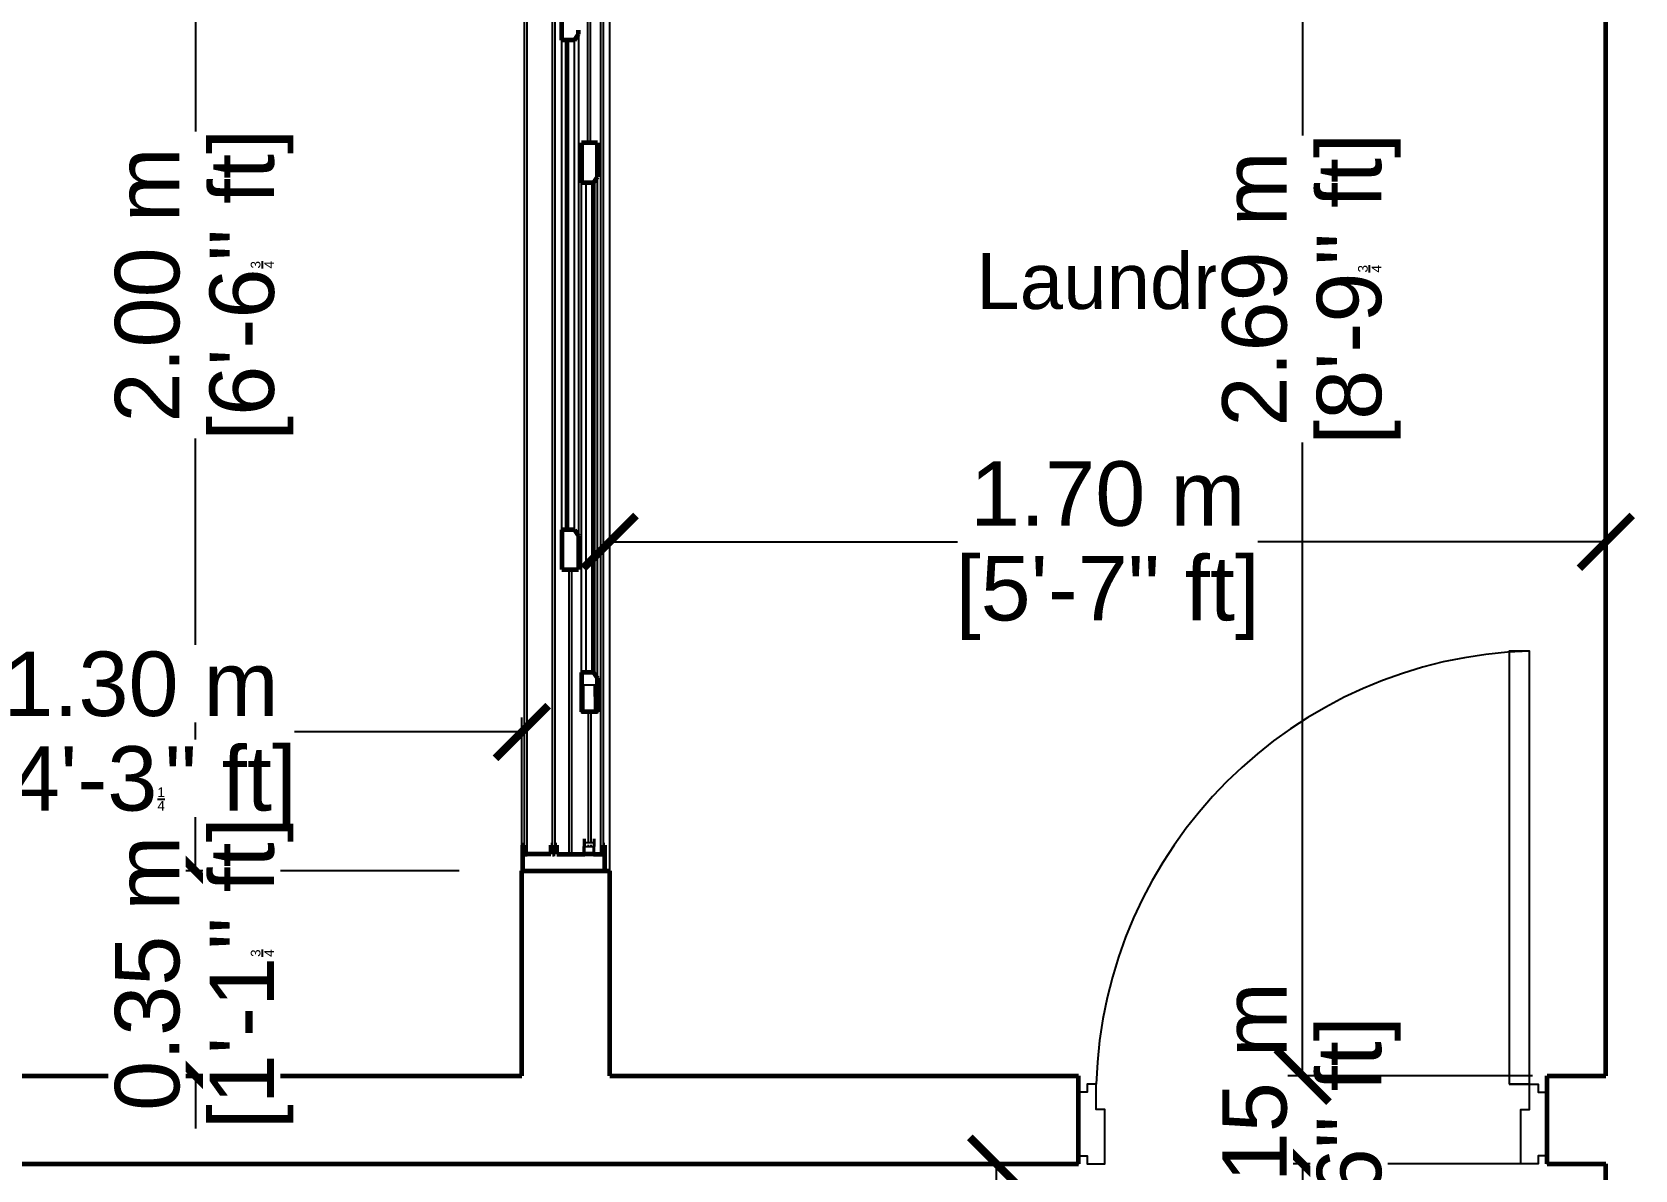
# Model space of a CAD drawing. Header units: metres. Extents: x 54.3 to 102.1, y 17 to 45.8.
# Drawn here: x 74.615 to 77.351, y 39.344 to 41.286 of the extents above; entities that cross this region are included whole.
import ezdxf

# ---------------------------------------------------------------- set-up
doc = ezdxf.new("R2010")
doc.units = ezdxf.units.M
doc.layers.get('Defpoints').update_dxf_attribs({"lineweight": 0})
doc.layers.add('A-WALL', color=6, linetype='Continuous', lineweight=60)
doc.layers.add('Edges', color=7, linetype='Continuous')
doc.styles.get("Standard").update_dxf_attribs({"font": 'arial.ttf'})
doc.styles.add('TEXTS', font='swissl.ttf')
doc.dimstyles.new('Copy of DIMTEXT', dxfattribs={"dimscale": 0.3, "dimtxt": 0.22, "dimasz": 0.18, "dimexe": 0.05, "dimexo": 0.05, "dimgap": 0.05, "dimtad": 0, "dimzin": 1, "dimdsep": 46, "dimtxsty": 'TEXTS', "dimblk": 'ARCHTICK', "dimcen": 0.1, "dimclrd": 256, "dimclre": 6, "dimclrt": 7, "dimadec": 0, "dimazin": 0, "dimtfac": 0.15, "dimtix": 1, "dimtofl": 0, "dimtmove": 1, "dimatfit": 3, "dimldrblk": 'OPEN', "dimfxl": 0, "dimtolj": 1, "dimtzin": 0, "dimarcsym": 0})

# ---------------------------------------------------------------- blocks, each defined once
blk = doc.blocks.new('*U172')
blk.add_lwpolyline([(33.6, 1013.3, -0.396717), (855.3, 192)], format="xyb")
for points in [[(72, 192), (33.6, 192), (33.6, 1013.3), (72, 1013.3)], [(33.6, 192), (16.8, 192), (16.8, 192), (16.8, 192), (16.8, 192), (16.8, 177), (0, 177), (0, 190.9), (0, 40.9), (0, 55.9), (16.8, 55.9), (16.8, 40.9), (33.6, 40.9), (33.6, 40.9), (50, 40.9), (50, 144), (33.6, 144)], [(888.9, 177), (888.9, 192), (888.9, 192), (888.9, 40.9), (888.9, 55.9), (872.1, 55.9), (872.1, 40.9), (855.3, 40.9), (855.3, 40.9), (838.9, 40.9), (838.9, 144), (855.3, 144), (855.3, 192), (872.1, 192), (872.1, 177)]]:
    blk.add_lwpolyline(points, close=True)
blk.add_lwpolyline([(33.6, 192), (72, 192)])
blk = doc.blocks.new('_ArchTick')
at = {"color": 0, "linetype": 'ByBlock', "const_width": 0.15}
blk.add_lwpolyline([(-0.5, -0.5), (0.5, 0.5)], dxfattribs=at)
blk = doc.blocks.new('*D206')
at = {"layer": 'Defpoints', "color": 0, "transparency": 16777216}
for p in [(76.7837, 39.3548), (77.2011, 39.3548), (77.3011, 34.7548)]:
    blk.add_point(p, dxfattribs=at)
at = {"layer": 'Edges', "color": 6, "lineweight": -2, "transparency": 16777216}
for p, q in [((77.1761, 39.3548), (76.7587, 39.3548)), ((77.2337, 34.7548), (76.7587, 34.7548))]:
    blk.add_line(p, q, dxfattribs=at)
at = {"layer": 'Edges', "lineweight": -2, "transparency": 16777216}
for p, q in [((76.7837, 39.3548), (76.7837, 37.3517)), ((76.7837, 34.7548), (76.7837, 36.7579))]:
    blk.add_line(p, q, dxfattribs=at)
at = {"layer": 'Edges', "lineweight": -2, "transparency": 16777216, "xscale": 0.09, "yscale": 0.09, "zscale": 0.09}
for p, rotation in [((76.7837, 39.3548), 90), ((76.7837, 34.7548), 270)]:
    blk.add_blockref('_ArchTick', p, dxfattribs=dict(at, rotation=rotation))
at = {"layer": 'Edges', "color": 7, "transparency": 16777216, "insert": (76.7022, 37.0548), "char_height": 0.11, "attachment_point": 5, "rotation": 90, "style": 'TEXTS', "bg_fill": 3, "box_fill_scale": 1.1, "bg_fill_color": 256, "bg_fill_true_color": 13158600, "bg_fill_transparency": 0}
blk.add_mtext('\\A1;4.60 m', dxfattribs=at)
at = {"layer": 'Edges', "color": 7, "transparency": 16777216, "insert": (76.8795, 37.0548), "char_height": 0.11, "attachment_point": 5, "rotation": 90, "style": 'TEXTS', "bg_fill": 3, "box_fill_scale": 1.1, "bg_fill_color": 256, "bg_fill_true_color": 13158600, "bg_fill_transparency": 0}
blk.add_mtext('\\A1;[15\'-1" ft]', dxfattribs=at)
blk = doc.blocks.new('_Open')
at = {"color": 0, "linetype": 'ByBlock', "lineweight": -2}
for p, q in [((-1, 0.167), (0, 0)), ((-1, -0.167), (0, 0)), ((0, 0), (-1, 0))]:
    blk.add_line(p, q, dxfattribs=at)
blk = doc.blocks.new('*D207')
at = {"layer": 'Defpoints', "color": 0, "transparency": 16777216}
for p in [(77.2011, 39.5048), (77.2011, 39.3548)]:
    blk.add_point(p, dxfattribs=at)
at = {"layer": 'Edges', "lineweight": -2, "transparency": 16777216}
for p, q in [((76.7837, 39.5048), (76.7837, 39.5948)), ((76.7837, 39.3548), (76.7837, 39.2648))]:
    blk.add_line(p, q, dxfattribs=at)
at = {"layer": 'Edges', "color": 6, "lineweight": -2, "transparency": 16777216}
for p, q in [((77.1761, 39.5048), (76.7587, 39.5048)), ((77.1761, 39.3548), (76.7587, 39.3548))]:
    blk.add_line(p, q, dxfattribs=at)
at = {"layer": 'Edges', "lineweight": -2, "transparency": 16777216, "xscale": 0.09, "yscale": 0.09, "zscale": 0.09}
for p, rotation in [((76.7837, 39.5048), 270), ((76.7837, 39.3548), 90)]:
    blk.add_blockref('_ArchTick', p, dxfattribs=dict(at, rotation=rotation))
at = {"layer": 'Edges', "color": 7, "transparency": 16777216, "char_height": 0.11, "attachment_point": 5, "rotation": 90, "style": 'TEXTS', "bg_fill": 3, "box_fill_scale": 1.1, "bg_fill_color": 256, "bg_fill_true_color": 13158600, "bg_fill_transparency": 0}
for s, insert in [('\\A1;0.15 m', (76.7022, 39.4298)), ('\\A1;[6" ft]', (76.8795, 39.4298))]:
    blk.add_mtext(s, dxfattribs=dict(at, insert=insert))
at = {"layer": 'Defpoints', "color": 0, "transparency": 16777216}
blk.add_point((76.7837, 39.5048), dxfattribs=at)
blk = doc.blocks.new('*D208')
at = {"layer": 'Defpoints', "color": 0, "transparency": 16777216}
for p in [(76.7837, 42.1909), (77.1277, 42.1909), (77.2011, 39.5048)]:
    blk.add_point(p, dxfattribs=at)
at = {"layer": 'Edges', "color": 6, "lineweight": -2, "transparency": 16777216}
for p, q in [((77.1027, 42.1909), (76.7587, 42.1909)), ((77.1761, 39.5048), (76.7587, 39.5048))]:
    blk.add_line(p, q, dxfattribs=at)
at = {"layer": 'Edges', "lineweight": -2, "transparency": 16777216}
for p, q in [((76.7837, 42.1909), (76.7837, 41.1097)), ((76.7837, 39.5048), (76.7837, 40.586))]:
    blk.add_line(p, q, dxfattribs=at)
at = {"layer": 'Edges', "lineweight": -2, "transparency": 16777216, "xscale": 0.09, "yscale": 0.09, "zscale": 0.09}
for p, rotation in [((76.7837, 42.1909), 90), ((76.7837, 39.5048), 270)]:
    blk.add_blockref('_ArchTick', p, dxfattribs=dict(at, rotation=rotation))
at = {"layer": 'Edges', "color": 7, "transparency": 16777216, "insert": (76.7022, 40.8479), "char_height": 0.11, "attachment_point": 5, "rotation": 90, "style": 'TEXTS', "bg_fill": 3, "box_fill_scale": 1.1, "bg_fill_color": 256, "bg_fill_true_color": 13158600, "bg_fill_transparency": 0}
blk.add_mtext('\\A1;2.69 m', dxfattribs=at)
at = {"layer": 'Edges', "color": 7, "transparency": 16777216, "insert": (76.8795, 40.8479), "char_height": 0.11, "attachment_point": 5, "rotation": 90, "style": 'TEXTS', "bg_fill": 3, "box_fill_scale": 1.1, "bg_fill_color": 256, "bg_fill_true_color": 13158600, "bg_fill_transparency": 0}
blk.add_mtext('\\A1;[8\'-9{\\H0.15x;\\S3/4;}" ft]', dxfattribs=at)
blk = doc.blocks.new('*D209')
at = {"layer": 'Defpoints', "color": 0, "transparency": 16777216}
for p in [(77.3011, 40.4163), (75.6011, 40.369), (77.3011, 40.369)]:
    blk.add_point(p, dxfattribs=at)
at = {"layer": 'Edges', "color": 6, "lineweight": -2, "transparency": 16777216}
for p, q in [((75.6011, 40.394), (75.6011, 40.4413)), ((77.3011, 40.394), (77.3011, 40.4413))]:
    blk.add_line(p, q, dxfattribs=at)
at = {"layer": 'Edges', "lineweight": -2, "transparency": 16777216}
for p, q in [((75.6011, 40.4163), (76.1949, 40.4163)), ((77.3011, 40.4163), (76.7073, 40.4163))]:
    blk.add_line(p, q, dxfattribs=at)
at = {"layer": 'Edges', "lineweight": -2, "transparency": 16777216, "xscale": 0.09, "yscale": 0.09, "zscale": 0.09, "rotation": 180}
blk.add_blockref('_ArchTick', (75.6011, 40.4163), dxfattribs=at)
at = {"layer": 'Edges', "lineweight": -2, "transparency": 16777216, "xscale": 0.09, "yscale": 0.09, "zscale": 0.09}
blk.add_blockref('_ArchTick', (77.3011, 40.4163), dxfattribs=at)
at = {"layer": 'Edges', "color": 7, "transparency": 16777216, "insert": (76.4511, 40.4979), "char_height": 0.11, "attachment_point": 5, "style": 'TEXTS', "bg_fill": 3, "box_fill_scale": 1.1, "bg_fill_color": 256, "bg_fill_true_color": 13158600, "bg_fill_transparency": 0}
blk.add_mtext('\\A1;1.70 m', dxfattribs=at)
at = {"layer": 'Edges', "color": 7, "transparency": 16777216, "insert": (76.4511, 40.3205), "char_height": 0.11, "attachment_point": 5, "style": 'TEXTS', "bg_fill": 3, "box_fill_scale": 1.1, "bg_fill_color": 256, "bg_fill_true_color": 13158600, "bg_fill_transparency": 0}
blk.add_mtext('\\A1;[5\'-7" ft]', dxfattribs=at)
blk = doc.blocks.new('*D211')
at = {"layer": 'Defpoints', "color": 0, "transparency": 16777216}
for p in [(75.4511, 41.8548), (74.8939, 39.8548), (75.4511, 39.8548)]:
    blk.add_point(p, dxfattribs=at)
at = {"layer": 'Edges', "color": 6, "lineweight": -2, "transparency": 16777216}
for p, q in [((75.3439, 41.8548), (74.8689, 41.8548)), ((75.3439, 39.8548), (74.8689, 39.8548))]:
    blk.add_line(p, q, dxfattribs=at)
at = {"layer": 'Edges', "lineweight": -2, "transparency": 16777216}
for p, q in [((74.8939, 41.8548), (74.8939, 41.1166)), ((74.8939, 39.8548), (74.8939, 40.5929))]:
    blk.add_line(p, q, dxfattribs=at)
at = {"layer": 'Edges', "lineweight": -2, "transparency": 16777216, "xscale": 0.09, "yscale": 0.09, "zscale": 0.09}
for p, rotation in [((74.8939, 41.8548), 90), ((74.8939, 39.8548), 270)]:
    blk.add_blockref('_ArchTick', p, dxfattribs=dict(at, rotation=rotation))
at = {"layer": 'Edges', "color": 7, "transparency": 16777216, "insert": (74.8124, 40.8548), "char_height": 0.11, "attachment_point": 5, "rotation": 90, "style": 'TEXTS', "bg_fill": 3, "box_fill_scale": 1.1, "bg_fill_color": 256, "bg_fill_true_color": 13158600, "bg_fill_transparency": 0}
blk.add_mtext('\\A1;2.00 m', dxfattribs=at)
at = {"layer": 'Edges', "color": 7, "transparency": 16777216, "insert": (74.9897, 40.8548), "char_height": 0.11, "attachment_point": 5, "rotation": 90, "style": 'TEXTS', "bg_fill": 3, "box_fill_scale": 1.1, "bg_fill_color": 256, "bg_fill_true_color": 13158600, "bg_fill_transparency": 0}
blk.add_mtext('\\A1;[6\'-6{\\H0.15x;\\S3/4;}" ft]', dxfattribs=at)
blk = doc.blocks.new('*D212')
at = {"layer": 'Defpoints', "color": 0, "transparency": 16777216}
for p in [(75.4511, 39.8548), (75.4511, 39.5048)]:
    blk.add_point(p, dxfattribs=at)
at = {"layer": 'Edges', "lineweight": -2, "transparency": 16777216}
for p, q in [((74.8939, 39.8548), (74.8939, 39.9448)), ((74.8939, 39.5048), (74.8939, 39.4148))]:
    blk.add_line(p, q, dxfattribs=at)
at = {"layer": 'Edges', "color": 6, "lineweight": -2, "transparency": 16777216}
for p, q in [((75.3439, 39.8548), (74.8689, 39.8548)), ((75.3439, 39.5048), (74.8689, 39.5048))]:
    blk.add_line(p, q, dxfattribs=at)
at = {"layer": 'Edges', "lineweight": -2, "transparency": 16777216, "xscale": 0.09, "yscale": 0.09, "zscale": 0.09}
for p, rotation in [((74.8939, 39.8548), 270), ((74.8939, 39.5048), 90)]:
    blk.add_blockref('_ArchTick', p, dxfattribs=dict(at, rotation=rotation))
at = {"layer": 'Edges', "color": 7, "transparency": 16777216, "char_height": 0.11, "attachment_point": 5, "rotation": 90, "style": 'TEXTS', "bg_fill": 3, "box_fill_scale": 1.1, "bg_fill_color": 256, "bg_fill_true_color": 13158600, "bg_fill_transparency": 0}
for s, insert in [('\\A1;[1\'-1{\\H0.15x;\\S3/4;}" ft]', (74.9897, 39.6798)), ('\\A1;0.35 m', (74.8124, 39.6798))]:
    blk.add_mtext(s, dxfattribs=dict(at, insert=insert))
at = {"layer": 'Defpoints', "color": 0, "transparency": 16777216}
blk.add_point((74.8939, 39.5048), dxfattribs=at)
blk = doc.blocks.new('*D213')
at = {"layer": 'Defpoints', "color": 0, "transparency": 16777216}
for p in [(75.4511, 40.0917), (74.1511, 39.5048), (75.4511, 39.5048)]:
    blk.add_point(p, dxfattribs=at)
at = {"layer": 'Edges', "color": 6, "lineweight": -2, "transparency": 16777216}
for p, q in [((74.1511, 39.6417), (74.1511, 40.1167)), ((75.4511, 39.6417), (75.4511, 40.1167))]:
    blk.add_line(p, q, dxfattribs=at)
at = {"layer": 'Edges', "lineweight": -2, "transparency": 16777216}
for p, q in [((74.1511, 40.0917), (74.5393, 40.0917)), ((75.4511, 40.0917), (75.0629, 40.0917))]:
    blk.add_line(p, q, dxfattribs=at)
at = {"layer": 'Edges', "lineweight": -2, "transparency": 16777216, "xscale": 0.09, "yscale": 0.09, "zscale": 0.09, "rotation": 180}
blk.add_blockref('_ArchTick', (74.1511, 40.0917), dxfattribs=at)
at = {"layer": 'Edges', "lineweight": -2, "transparency": 16777216, "xscale": 0.09, "yscale": 0.09, "zscale": 0.09}
blk.add_blockref('_ArchTick', (75.4511, 40.0917), dxfattribs=at)
at = {"layer": 'Edges', "color": 7, "transparency": 16777216, "insert": (74.8011, 40.1732), "char_height": 0.11, "attachment_point": 5, "style": 'TEXTS', "bg_fill": 3, "box_fill_scale": 1.1, "bg_fill_color": 256, "bg_fill_true_color": 13158600, "bg_fill_transparency": 0}
blk.add_mtext('\\A1;1.30 m', dxfattribs=at)
at = {"layer": 'Edges', "color": 7, "transparency": 16777216, "insert": (74.8011, 39.9959), "char_height": 0.11, "attachment_point": 5, "style": 'TEXTS', "bg_fill": 3, "box_fill_scale": 1.1, "bg_fill_color": 256, "bg_fill_true_color": 13158600, "bg_fill_transparency": 0}
blk.add_mtext('\\A1;[4\'-3{\\H0.15x;\\S1/4;}" ft]', dxfattribs=at)
blk = doc.blocks.new('*D224')
at = {"layer": 'Defpoints', "color": 0, "transparency": 16777216}
for p in [(76.1399, 39.3548), (76.1399, 35.777), (76.2607, 35.777)]:
    blk.add_point(p, dxfattribs=at)
at = {"layer": 'Edges', "color": 6, "lineweight": -2, "transparency": 16777216}
for p, q in [((76.1649, 39.3548), (76.2857, 39.3548)), ((76.1649, 35.777), (76.2857, 35.777))]:
    blk.add_line(p, q, dxfattribs=at)
at = {"layer": 'Edges', "lineweight": -2, "transparency": 16777216}
for p, q in [((76.2607, 39.3548), (76.2607, 37.8684)), ((76.2607, 35.777), (76.2607, 37.2634))]:
    blk.add_line(p, q, dxfattribs=at)
at = {"layer": 'Edges', "lineweight": -2, "transparency": 16777216, "xscale": 0.09, "yscale": 0.09, "zscale": 0.09}
for p, rotation in [((76.2607, 39.3548), 90), ((76.2607, 35.777), 270)]:
    blk.add_blockref('_ArchTick', p, dxfattribs=dict(at, rotation=rotation))
at = {"layer": 'Edges', "color": 7, "transparency": 16777216, "insert": (76.1792, 37.5659), "char_height": 0.11, "attachment_point": 5, "rotation": 90, "style": 'TEXTS', "bg_fill": 3, "box_fill_scale": 1.1, "bg_fill_color": 256, "bg_fill_true_color": 13158600, "bg_fill_transparency": 0}
blk.add_mtext('\\A1;3.58 m', dxfattribs=at)
at = {"layer": 'Edges', "color": 7, "transparency": 16777216, "insert": (76.3565, 37.5659), "char_height": 0.11, "attachment_point": 5, "rotation": 90, "style": 'TEXTS', "bg_fill": 3, "box_fill_scale": 1.1, "bg_fill_color": 256, "bg_fill_true_color": 13158600, "bg_fill_transparency": 0}
blk.add_mtext('\\A1;[11\'-8{\\H0.15x;\\S3/4;}" ft]', dxfattribs=at)

msp = doc.modelspace()

# ---------------------------------------------------------------- linework, layer by layer
for p, q in [((75.4554, 39.8984), (75.4554, 41.8106)), ((75.4603, 39.8834), (75.4603, 41.8258)), ((75.5033, 39.8984), (75.5033, 41.8106)), ((75.5082, 39.8984), (75.5082, 41.8106)), ((75.564, 41.0974), (75.564, 41.8258)), ((75.5685, 41.0974), (75.5685, 41.8258)), ((75.5852, 41.8258), (75.5852, 40.1765)), ((75.5902, 41.8106), (75.5902, 39.8984)), ((75.6011, 39.8548), (75.6011, 41.8072)), ((75.548, 41.2829), (75.548, 40.4265)), ((75.5192, 40.4368), (75.5192, 41.2726)), ((75.541, 40.4368), (75.541, 41.2726)), ((75.5802, 40.1835), (75.5802, 41.0394)), ((75.553, 40.1935), (75.553, 41.0293)), ((75.5611, 40.1935), (75.5611, 41.0293)), ((75.5314, 40.369), (75.5314, 39.8834)), ((75.5359, 40.369), (75.5359, 39.8834)), ((75.5752, 40.1716), (75.5566, 40.1716)), ((75.5566, 40.1716), (75.5566, 40.1262)), ((75.5802, 40.1716), (75.5752, 40.1716)), ((75.5752, 40.1525), (75.5752, 40.1716)), ((75.5802, 40.1765), (75.5852, 40.1765)), ((75.5852, 40.1765), (75.5852, 40.1476)), ((75.5802, 40.1525), (75.5752, 40.1525)), ((75.5752, 40.1525), (75.5752, 40.1262)), ((75.5802, 40.1476), (75.5852, 40.1476)), ((75.5852, 40.1476), (75.5852, 39.8834)), ((75.553, 40.1262), (75.553, 40.124)), ((75.5644, 40.124), (75.553, 40.124)), ((75.5622, 40.1262), (75.5622, 40.1263)), ((75.5629, 40.1263), (75.5622, 40.1263)), ((75.5629, 40.1262), (75.5629, 40.1263)), ((75.5693, 40.1263), (75.5629, 40.1263)), ((75.5644, 40.124), (75.5644, 39.9026)), ((75.569, 40.124), (75.5644, 40.124)), ((75.569, 40.124), (75.569, 39.9026)), ((75.5802, 40.124), (75.569, 40.124)), ((75.5693, 40.1262), (75.5693, 40.1263)), ((75.5693, 40.1263), (75.57, 40.1263)), ((75.57, 40.1262), (75.57, 40.1263)), ((75.5802, 40.1262), (75.5802, 40.124)), ((75.5566, 39.9091), (75.5566, 39.8962)), ((75.5566, 39.8834), (75.5566, 39.8962)), ((75.5586, 39.8962), (75.5566, 39.8962)), ((75.5586, 39.9091), (75.5586, 39.9026)), ((75.5644, 39.9026), (75.5586, 39.9026)), ((75.5586, 39.9026), (75.5586, 39.8962)), ((75.5586, 39.8834), (75.5586, 39.8962)), ((75.5586, 39.8962), (75.5644, 39.8962)), ((75.5644, 39.9026), (75.5644, 39.902)), ((75.569, 39.9026), (75.5644, 39.9026)), ((75.5644, 39.899), (75.5644, 39.8973)), ((75.5644, 39.8966), (75.5644, 39.8962)), ((75.5644, 39.8962), (75.569, 39.8962)), ((75.569, 39.9026), (75.569, 39.902)), ((75.5732, 39.9026), (75.569, 39.9026)), ((75.569, 39.899), (75.569, 39.8973)), ((75.569, 39.8966), (75.569, 39.8962)), ((75.569, 39.8962), (75.5732, 39.8962)), ((75.5732, 39.9091), (75.5732, 39.9026)), ((75.5732, 39.9026), (75.5732, 39.8962)), ((75.5752, 39.8962), (75.5732, 39.8962)), ((75.5732, 39.8834), (75.5732, 39.8962)), ((75.5752, 39.9091), (75.5752, 39.8962)), ((75.5752, 39.8834), (75.5752, 39.8962))]:
    msp.add_line(p, q)
at = {"layer": 'A-WALL'}
for p, q in [((77.3011, 39.5048), (77.3011, 42.2048)), ((75.5192, 41.2726), (75.5192, 41.3402)), ((75.541, 41.2726), (75.548, 41.2829)), ((75.548, 41.2829), (75.548, 41.2899)), ((75.5287, 41.2726), (75.5192, 41.2726)), ((75.541, 41.2726), (75.5287, 41.2726)), ((75.5287, 40.4368), (75.5287, 41.2726)), ((75.553, 41.0974), (75.553, 41.0293)), ((75.564, 41.0974), (75.553, 41.0974)), ((75.5685, 41.0974), (75.564, 41.0974)), ((75.5802, 41.0974), (75.5685, 41.0974)), ((75.5802, 41.0394), (75.5802, 41.0974)), ((75.5732, 41.0293), (75.5802, 41.0394)), ((75.5611, 41.0293), (75.553, 41.0293)), ((75.5732, 41.0293), (75.5611, 41.0293)), ((75.5732, 40.1935), (75.5732, 41.0293)), ((75.5287, 40.4368), (75.5192, 40.4368)), ((75.5192, 40.4368), (75.5193, 40.369)), ((75.541, 40.4368), (75.5287, 40.4368)), ((75.541, 40.4368), (75.548, 40.4265)), ((75.548, 40.4265), (75.548, 40.369)), ((75.5193, 40.369), (75.5314, 40.369)), ((75.5314, 40.369), (75.5359, 40.369)), ((75.5359, 40.369), (75.548, 40.369)), ((75.5611, 40.1935), (75.553, 40.1935)), ((75.553, 40.1935), (75.553, 40.1262)), ((75.5732, 40.1935), (75.5611, 40.1935)), ((75.5732, 40.1935), (75.5802, 40.1835)), ((75.5802, 40.1765), (75.5802, 40.1835)), ((75.5802, 40.1716), (75.5802, 40.1765)), ((75.5802, 40.1525), (75.5802, 40.1716)), ((75.5802, 40.1476), (75.5802, 40.1525)), ((75.5802, 40.1476), (75.5802, 40.1262)), ((75.5566, 40.1262), (75.553, 40.1262)), ((75.5622, 40.1262), (75.5566, 40.1262)), ((75.5629, 40.1262), (75.5622, 40.1262)), ((75.5693, 40.1262), (75.5629, 40.1262)), ((75.57, 40.1262), (75.5693, 40.1262)), ((75.5752, 40.1262), (75.57, 40.1262)), ((75.5802, 40.1262), (75.5752, 40.1262)), ((75.4554, 39.8984), (75.4528, 39.8984)), ((75.4528, 39.8548), (75.4528, 39.8984)), ((75.4554, 39.8984), (75.4554, 39.8834)), ((75.5033, 39.8984), (75.5006, 39.8984)), ((75.5006, 39.8984), (75.5006, 39.8834)), ((75.5033, 39.8984), (75.5033, 39.8834)), ((75.5082, 39.8984), (75.5082, 39.8834)), ((75.5109, 39.8984), (75.5082, 39.8984)), ((75.5109, 39.8834), (75.5109, 39.8984)), ((75.5888, 39.8984), (75.5888, 39.8834)), ((75.5888, 39.8984), (75.5902, 39.8984)), ((75.5928, 39.8984), (75.5902, 39.8984)), ((75.5928, 39.8548), (75.5928, 39.8984)), ((75.4554, 39.8834), (75.4603, 39.8834)), ((75.5006, 39.8834), (75.4603, 39.8834)), ((75.5033, 39.8834), (75.5058, 39.8834)), ((75.5082, 39.8834), (75.5058, 39.8834)), ((75.5109, 39.8834), (75.5314, 39.8834)), ((75.5314, 39.8834), (75.5359, 39.8834)), ((75.5359, 39.8834), (75.5566, 39.8834)), ((75.5566, 39.8834), (75.5586, 39.8834)), ((75.5732, 39.8834), (75.5586, 39.8834)), ((75.5732, 39.8834), (75.5752, 39.8834)), ((75.5752, 39.8834), (75.5852, 39.8834)), ((75.5852, 39.8834), (75.5888, 39.8834)), ((75.4511, 39.5048), (75.4511, 39.8548)), ((75.4511, 39.8548), (75.4528, 39.8548)), ((75.4528, 39.8548), (75.5928, 39.8548)), ((75.5928, 39.8548), (75.6011, 39.8548)), ((75.6011, 39.5048), (75.6011, 39.8548)), ((74.1511, 39.5048), (75.4511, 39.5048)), ((75.6011, 39.5048), (76.4011, 39.5048)), ((76.4011, 39.3548), (76.4011, 39.5048)), ((77.2011, 39.3548), (77.2011, 39.5048)), ((77.2011, 39.5048), (77.3011, 39.5048)), ((74.3011, 39.3548), (76.4011, 39.3548)), ((77.2011, 39.3548), (77.3011, 39.3548)), ((77.3011, 35.4682), (77.3011, 39.3548))]:
    msp.add_line(p, q, dxfattribs=at)

# ---------------------------------------------------------------- block references
at = {"xscale": -0.0009000000000045201, "yscale": 0.0009000000000045201, "zscale": 0.0009000000000045201}
msp.add_blockref('*U172', (77.2011, 39.3179), dxfattribs=at)

# ---------------------------------------------------------------- texts
at = {"insert": (76.2268, 40.9091), "char_height": 0.09539, "width": 0.692246, "attachment_point": 1}
msp.add_mtext('Laundry', dxfattribs=at)

# ---------------------------------------------------------------- next in the draw order: dimensions: what is measured, and where the dimension line sits
at = {"layer": 'Edges'}
for base, p1, p2, picture, middle in [((74.8939, 39.8548), (75.4511, 41.8548), (75.4511, 39.8548), '*D211', (74.8939, 40.8548)), ((76.2607, 35.777), (76.1399, 39.3548), (76.1399, 35.777), '*D224', (76.2607, 37.5659)), ((76.7837, 39.3548), (77.3011, 34.7548), (77.2011, 39.3548), '*D206', (76.7837, 37.0548))]:
    dim = msp.add_linear_dim(base=base, p1=p1, p2=p2, angle=90, dimstyle='Copy of DIMTEXT', override={"dimscale": 0.5, "dimpost": ' m\\X', "dimfxl": 0.9, "dimfxlon": 1, "dimtfill": 1}, dxfattribs=at)
    dim.commit()
    dim.dimension.update_dxf_attribs({"geometry": picture, "text_midpoint": middle})

# ---------------------------------------------------------------- next in the draw order: dimensions: what is measured, and where the dimension line sits
for base, p1, p2, picture, middle in [((74.8939, 39.5048), (75.4511, 39.8548), (75.4511, 39.5048), '*D212', (74.8939, 39.6798)), ((76.7837, 39.5048), (77.2011, 39.3548), (77.2011, 39.5048), '*D207', (76.7837, 39.4298))]:
    dim = msp.add_linear_dim(base=base, p1=p1, p2=p2, angle=90, dimstyle='Copy of DIMTEXT', override={"dimscale": 0.5, "dimpost": ' m\\X', "dimfxl": 0.9, "dimfxlon": 1, "dimtfill": 1}, dxfattribs=at)
    dim.commit()
    dim.dimension.update_dxf_attribs({"geometry": picture, "text_midpoint": middle})

# ---------------------------------------------------------------- next in the draw order: dimensions: what is measured, and where the dimension line sits
dim = msp.add_linear_dim(base=(76.7837, 42.1909), p1=(77.2011, 39.5048), p2=(77.1277, 42.1909), angle=90, dimstyle='Copy of DIMTEXT', override={"dimscale": 0.5, "dimpost": ' m\\X', "dimfxl": 0.9, "dimfxlon": 1, "dimtfill": 1}, dxfattribs=at)
dim.commit()
dim.dimension.update_dxf_attribs({"geometry": '*D208', "text_midpoint": (76.7837, 40.8479)})
dim = msp.add_linear_dim(base=(75.4511, 40.0917), p1=(74.1511, 39.5048), p2=(75.4511, 39.5048), dimstyle='Copy of DIMTEXT', override={"dimscale": 0.5, "dimpost": ' m\\X', "dimfxl": 0.9, "dimfxlon": 1, "dimtfill": 1}, dxfattribs=at)
dim.commit()
dim.dimension.update_dxf_attribs({"geometry": '*D213', "text_midpoint": (74.8011, 40.0917)})

# ---------------------------------------------------------------- next in the draw order: dimensions: what is measured, and where the dimension line sits
dim = msp.add_linear_dim(base=(77.3011, 40.4163), p1=(75.6011, 40.369), p2=(77.3011, 40.369), dimstyle='Copy of DIMTEXT', override={"dimscale": 0.5, "dimpost": ' m\\X', "dimfxl": 0.9, "dimfxlon": 1, "dimtfill": 1}, dxfattribs=at)
dim.commit()
dim.dimension.update_dxf_attribs({"geometry": '*D209', "text_midpoint": (76.4511, 40.4163)})

doc.saveas('drawing.dxf')
